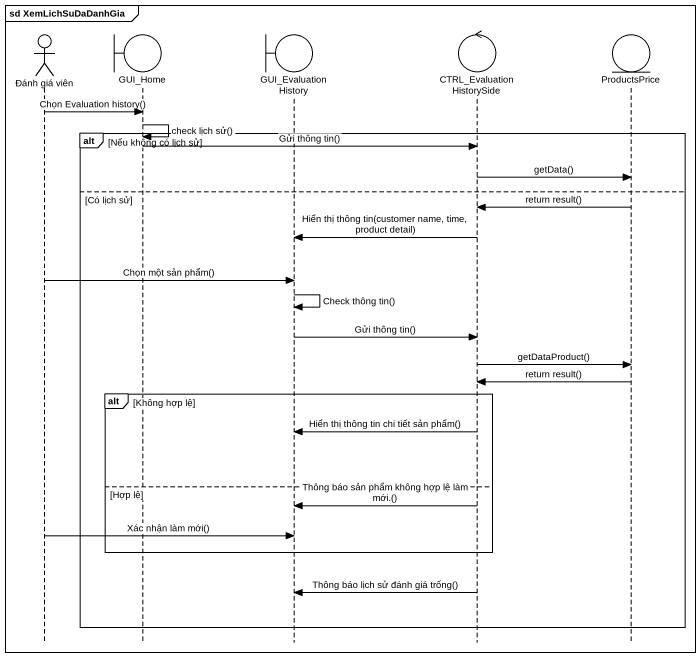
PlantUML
@startuml
mainframe sd XemLichSuDaDanhGia
hide footbox
actor "Đánh giá viên" as Đánh_giá_viên
boundary GUI_Home
boundary GUI_EvaluationHistory
control CTRL_EvaluationHistorySide
entity ProductsPrice

Đánh_giá_viên -> GUI_Home : Chọn Evaluation history()
GUI_Home -> GUI_Home : check lịch sử()
alt Nếu không có lịch sử
  GUI_Home -> CTRL_EvaluationHistorySide : Gửi thông tin()
  CTRL_EvaluationHistorySide -> ProductsPrice : getData()
else Có lịch sử
  ProductsPrice -> CTRL_EvaluationHistorySide : return result()
  CTRL_EvaluationHistorySide -> GUI_EvaluationHistory : Hiển thị thông tin(customer name, time, product detail)
  Đánh_giá_viên -> GUI_EvaluationHistory : Chọn một sản phẩm()
  GUI_EvaluationHistory -> GUI_EvaluationHistory : Check thông tin()
  GUI_EvaluationHistory -> CTRL_EvaluationHistorySide : Gửi thông tin()
  CTRL_EvaluationHistorySide -> ProductsPrice : getDataProduct()
  ProductsPrice -> CTRL_EvaluationHistorySide : return result()
  alt Không hợp lệ
    CTRL_EvaluationHistorySide -> GUI_EvaluationHistory : Hiển thị thông tin chi tiết sản phẩm()
  else Hợp lệ
    CTRL_EvaluationHistorySide -> GUI_EvaluationHistory : Thông báo sản phẩm không hợp lệ làm mới.()
    Đánh_giá_viên -> GUI_EvaluationHistory : Xác nhận làm mới()
  end
  CTRL_EvaluationHistorySide -> GUI_EvaluationHistory : Thông báo lịch sử đánh giá trống()
end
@enduml
